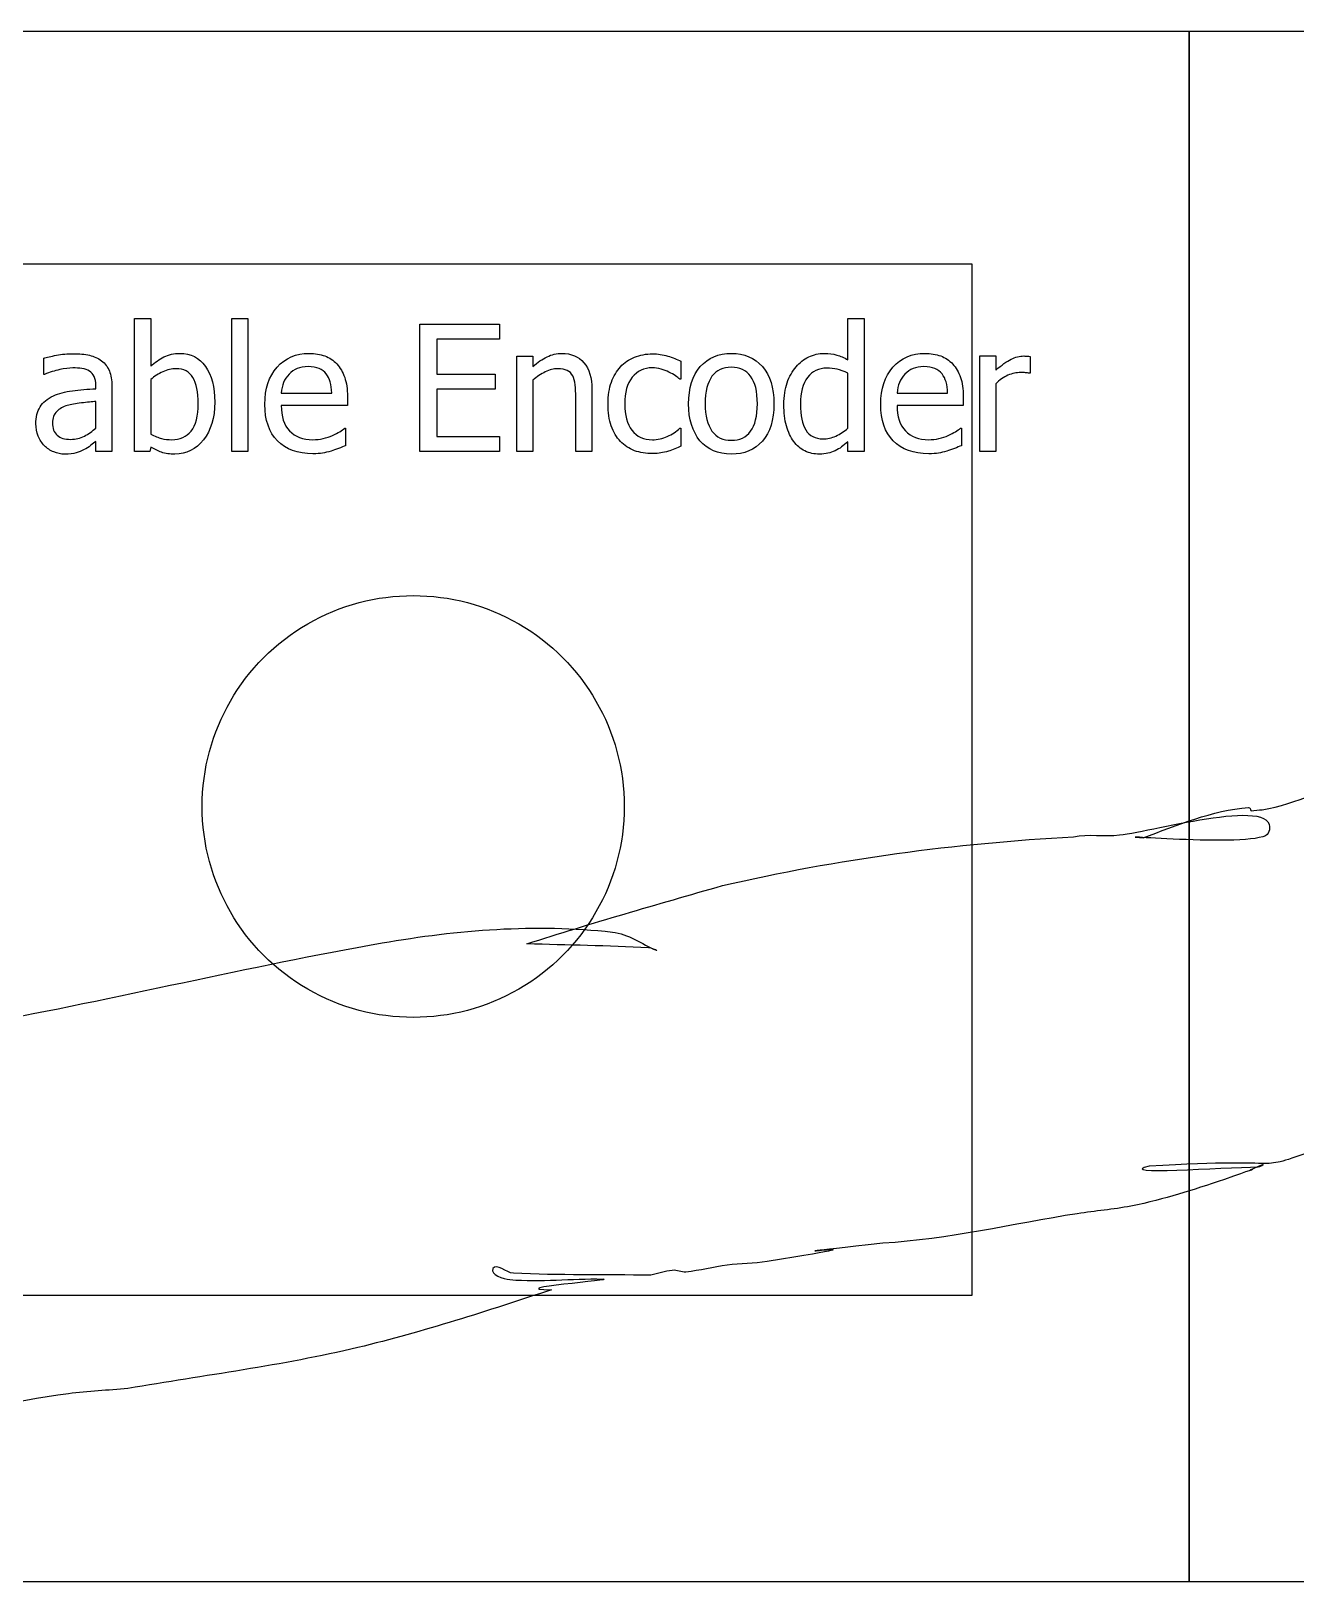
# Model space of a CAD drawing. Extents: x 0 to 339, y 0 to 211.
# Drawn here: x 71.43 to 91.81, y 149 to 174 of the extents above; entities that cross this region are included whole.
import ezdxf

# ---------------------------------------------------------------- set-up
doc = ezdxf.new("R2010")
doc.units = 0
doc.layers.add('Layer_1', color=7, linetype='CONTINUOUS')

msp = doc.modelspace()

# ---------------------------------------------------------------- linework, layer by layer
at = {"layer": 'Layer_1', "color": 6}
for p, q in [((65.086994, 174.000581), (90.086994, 174.000581)), ((90.086994, 174.000581), (90.086994, 149.000581)), ((90.086994, 174.000581), (115.086994, 174.000581)), ((90.086994, 149.000581), (90.086994, 174.000581)), ((73.0985, 167.222431), (73.0985, 169.366651)), ((73.0985, 169.366651), (73.357571, 169.366651)), ((73.357571, 169.366651), (73.357571, 168.600461)), ((74.66395, 167.222421), (74.66395, 169.366641)), ((74.66395, 169.366641), (74.923021, 169.366641)), ((74.923021, 169.366641), (74.923021, 167.222421)), ((77.694254, 167.222421), (77.694254, 169.274311)), ((77.694254, 169.274311), (78.977207, 169.274311)), ((78.977207, 169.274311), (78.977207, 169.031781)), ((84.591336, 168.699571), (84.591336, 169.366541)), ((84.591336, 169.366541), (84.850407, 169.366541)), ((84.850407, 169.366541), (84.850401, 167.222421)), ((78.977207, 169.031781), (77.967105, 169.031781)), ((77.967105, 169.031781), (77.967105, 168.469541)), ((79.25557, 167.222311), (79.25557, 168.761571)), ((79.25557, 168.761571), (79.514641, 168.761571)), ((79.514641, 168.761571), (79.514641, 168.590701)), ((86.713509, 167.222991), (86.713509, 168.762251)), ((86.713509, 168.762251), (86.97258, 168.762251)), ((86.97258, 168.762251), (86.97258, 168.533501)), ((87.529316, 168.753291), (87.529305, 168.483321)), ((71.633647, 168.465261), (71.633647, 168.728471)), ((81.898637, 168.678951), (81.898637, 168.388181)), ((71.648805, 168.465261), (71.633647, 168.465261)), ((72.475627, 168.235291), (72.475627, 168.284891)), ((72.73332, 168.275101), (72.73332, 167.222281)), ((73.357571, 168.382731), (73.357571, 167.500791)), ((77.967105, 168.469541), (78.908305, 168.469541)), ((78.908305, 168.469541), (78.908305, 168.227001)), ((79.514654, 168.371591), (79.514654, 167.222311)), ((81.898637, 168.388181), (81.883477, 168.388181)), ((84.59133, 167.597241), (84.59133, 168.484701)), ((86.97258, 168.315771), (86.97258, 167.222991)), ((87.529305, 168.483321), (87.515525, 168.483321)), ((72.475627, 167.601381), (72.475627, 168.028571)), ((74.389721, 168.017571), (74.389721, 168.017571)), ((75.460456, 168.163561), (76.274876, 168.163611)), ((76.527056, 168.105781), (76.527056, 167.965221)), ((78.908305, 168.227001), (77.967105, 168.227001)), ((77.967105, 168.227001), (77.967105, 167.464951)), ((80.206415, 167.222421), (80.206415, 168.098851)), ((80.465486, 168.221361), (80.465486, 167.222421)), ((85.382327, 168.163561), (86.196744, 168.163611)), ((86.448928, 168.105781), (86.448928, 167.965221)), ((74.122382, 167.996881), (74.122381, 167.996871)), ((76.527056, 167.965221), (75.460456, 167.965221)), ((83.131988, 167.991361), (83.131988, 167.991361)), ((83.399327, 167.991361), (83.399327, 167.991361)), ((86.448928, 167.965221), (85.382327, 167.965221)), ((72.475627, 167.601471), (72.475627, 167.601381)), ((76.482959, 167.598621), (76.498117, 167.598621)), ((76.498117, 167.598621), (76.498117, 167.316121)), ((81.883475, 167.599921), (81.898635, 167.599921)), ((81.898635, 167.599921), (81.898635, 167.309151)), ((84.591334, 167.597281), (84.59133, 167.597241)), ((86.404834, 167.598621), (86.419994, 167.598621)), ((86.419994, 167.598621), (86.419994, 167.316121)), ((72.475627, 167.222281), (72.475627, 167.386401)), ((73.357571, 167.294131), (73.341035, 167.222431)), ((77.967105, 167.464951), (78.977207, 167.464951)), ((78.977207, 167.464951), (78.977207, 167.222421)), ((84.59133, 167.222421), (84.59133, 167.379511)), ((72.73332, 167.222281), (72.475627, 167.222281)), ((73.341035, 167.222431), (73.0985, 167.222431)), ((74.923021, 167.222421), (74.66395, 167.222421)), ((75.971707, 167.186621), (75.971707, 167.186591)), ((78.977207, 167.222421), (77.694254, 167.222421)), ((79.514654, 167.222311), (79.25557, 167.222311)), ((80.465486, 167.222421), (80.206415, 167.222421)), ((81.443886, 167.187951), (81.443893, 167.187961)), ((84.850401, 167.222421), (84.59133, 167.222421)), ((85.893584, 167.186621), (85.893576, 167.186591)), ((86.97258, 167.222991), (86.713509, 167.222991)), ((90.086994, 149.000581), (65.086994, 149.000581)), ((115.086994, 149.000581), (90.086994, 149.000581))]:
    msp.add_line(p, q, dxfattribs=at)
at = {"layer": 'Layer_1', "color": 3}
for p, q in [((68.444667, 170.250141), (86.587524, 170.250141)), ((86.587524, 170.250141), (86.587524, 153.619188)), ((86.587524, 153.619188), (68.444667, 153.619188))]:
    msp.add_line(p, q, dxfattribs=at)
at = {"layer": 'Layer_1', "color": 1}
msp.add_line((80.986994, 161.500581), (80.986994, 161.500581), dxfattribs=at)
at = {"layer": 'Layer_1', "color": 6}
for points in [[(71.633647, 168.728471), (71.681419, 168.742271), (71.749861, 168.757438), (71.838974, 168.773971)], [(71.838974, 168.773971), (71.928087, 168.790504), (72.016281, 168.798771), (72.103557, 168.798771)], [(72.103557, 168.798771), (72.209207, 168.798771), (72.29832, 168.790504), (72.370896, 168.773971)], [(72.370896, 168.773971), (72.443473, 168.757438), (72.5087, 168.727571), (72.566578, 168.684371)], [(73.569788, 168.746531), (73.64604, 168.785131), (73.732397, 168.804431), (73.828859, 168.804431)], [(73.828859, 168.804431), (74.002492, 168.804431), (74.139377, 168.734611), (74.239514, 168.594971)], [(75.39431, 168.581161), (75.525683, 168.729988), (75.697478, 168.804401), (75.909696, 168.804401)], [(75.909696, 168.804401), (76.00524, 168.804401), (76.089759, 168.790634), (76.163255, 168.763101)], [(76.163255, 168.763101), (76.23675, 168.735568), (76.301058, 168.692391), (76.35618, 168.633571)], [(79.743395, 168.749171), (79.818728, 168.785904), (79.898194, 168.804271), (79.981795, 168.804271)], [(79.981795, 168.804271), (80.13338, 168.804271), (80.251891, 168.754204), (80.337329, 168.654071)], [(81.151741, 168.742351), (81.242691, 168.779084), (81.340072, 168.797451), (81.443885, 168.797451)], [(81.443885, 168.797451), (81.528404, 168.797451), (81.609708, 168.785518), (81.687797, 168.761651)], [(81.687797, 168.761651), (81.766804, 168.737784), (81.837084, 168.710218), (81.898637, 168.678951)], [(82.212837, 168.590811), (82.339616, 168.733204), (82.506359, 168.804401), (82.713065, 168.804401)], [(82.713065, 168.804401), (82.920689, 168.804401), (83.086972, 168.733204), (83.211914, 168.590811)], [(83.958817, 168.746471), (84.038743, 168.785071), (84.122344, 168.804371), (84.20962, 168.804371)], [(84.20962, 168.804371), (84.28679, 168.804371), (84.353854, 168.795638), (84.410813, 168.778171)], [(84.410813, 168.778171), (84.467773, 168.761638), (84.527947, 168.735438), (84.591336, 168.699571)], [(85.316178, 168.581161), (85.447551, 168.729988), (85.619347, 168.804401), (85.831564, 168.804401)], [(85.831564, 168.804401), (85.927108, 168.804401), (86.011628, 168.790634), (86.085123, 168.763101)], [(86.085123, 168.763101), (86.158618, 168.735568), (86.222927, 168.692391), (86.278048, 168.633571)], [(87.219249, 168.709891), (87.289988, 168.744824), (87.358431, 168.762291), (87.424576, 168.762291)], [(87.424576, 168.762291), (87.451216, 168.762291), (87.470969, 168.761291), (87.483836, 168.759291)], [(87.483836, 168.759291), (87.497616, 168.758624), (87.512776, 168.756624), (87.529316, 168.753291)], [(71.891339, 168.542461), (71.810494, 168.524994), (71.729649, 168.499261), (71.648805, 168.465261)], [(72.102179, 168.570061), (72.042464, 168.570061), (71.972184, 168.560861), (71.891339, 168.542461)], [(72.249629, 168.559061), (72.201857, 168.566394), (72.152707, 168.570061), (72.102179, 168.570061)], [(72.370896, 168.517761), (72.337823, 168.538894), (72.297401, 168.552661), (72.249629, 168.559061)], [(72.448066, 168.430961), (72.429692, 168.468628), (72.403969, 168.497561), (72.370896, 168.517761)], [(72.566578, 168.684371), (72.622618, 168.642104), (72.664418, 168.587444), (72.691979, 168.520391)], [(72.691979, 168.520391), (72.71954, 168.453324), (72.73332, 168.371561), (72.73332, 168.275101)], [(73.357571, 168.600461), (73.422798, 168.659261), (73.493537, 168.707951), (73.569788, 168.746531)], [(73.553252, 168.508131), (73.481594, 168.475064), (73.416367, 168.433264), (73.357571, 168.382731)], [(73.768226, 168.557731), (73.697487, 168.557731), (73.625829, 168.541198), (73.553252, 168.508131)], [(74.038321, 168.414421), (73.982281, 168.509961), (73.89225, 168.557731), (73.768226, 168.557731)], [(74.239514, 168.594971), (74.339652, 168.456251), (74.389721, 168.263784), (74.389721, 168.017571)], [(75.197251, 167.983091), (75.197251, 168.233898), (75.262937, 168.433254), (75.39431, 168.581161)], [(75.718148, 168.559091), (75.670376, 168.538891), (75.626738, 168.509024), (75.587235, 168.469491)], [(75.894537, 168.590791), (75.825635, 168.590791), (75.766839, 168.580224), (75.718148, 168.559091)], [(76.069548, 168.560491), (76.022694, 168.580691), (75.964357, 168.590791), (75.894537, 168.590791)], [(76.186681, 168.472291), (76.156364, 168.510891), (76.11732, 168.540291), (76.069548, 168.560491)], [(76.35618, 168.633571), (76.411301, 168.574771), (76.453561, 168.502651), (76.482959, 168.417211)], [(79.514641, 168.590701), (79.591811, 168.659601), (79.668062, 168.712424), (79.743395, 168.749171)], [(79.714469, 168.505261), (79.646486, 168.471261), (79.579881, 168.426704), (79.514654, 168.371591)], [(79.914285, 168.557661), (79.849978, 168.557661), (79.783373, 168.540194), (79.714469, 168.505261)], [(80.068625, 168.528761), (80.030958, 168.548028), (79.979512, 168.557661), (79.914285, 168.557661)], [(80.156815, 168.443361), (80.135682, 168.481961), (80.106285, 168.510428), (80.068625, 168.528761)], [(80.337329, 168.654071), (80.422767, 168.554851), (80.465486, 168.410614), (80.465486, 168.221361)], [(80.779671, 168.339961), (80.816418, 168.438261), (80.865108, 168.520944), (80.925743, 168.588011)], [(80.925743, 168.588011), (80.986376, 168.655078), (81.061709, 168.706524), (81.151741, 168.742351)], [(81.439747, 168.572781), (81.305618, 168.572781), (81.197672, 168.521794), (81.115909, 168.419821)], [(81.580307, 168.552081), (81.531614, 168.565881), (81.48476, 168.572781), (81.439747, 168.572781)], [(81.707087, 168.503881), (81.67126, 168.522281), (81.629, 168.538348), (81.580307, 168.552081)], [(81.811817, 168.441881), (81.783337, 168.462081), (81.748427, 168.482748), (81.707087, 168.503881)], [(82.024046, 167.991361), (82.024046, 168.248594), (82.086976, 168.448411), (82.212837, 168.590811)], [(82.713065, 168.581161), (82.578017, 168.581161), (82.473745, 168.532471), (82.40025, 168.435091)], [(83.023123, 168.435091), (82.950546, 168.532471), (82.847194, 168.581161), (82.713065, 168.581161)], [(83.211914, 168.590811), (83.336856, 168.449331), (83.399327, 168.249514), (83.399327, 167.991361)], [(83.611552, 168.330311), (83.646459, 168.429531), (83.69469, 168.515888), (83.756246, 168.589381)], [(83.756246, 168.589381), (83.812286, 168.656441), (83.87981, 168.708804), (83.958817, 168.746471)], [(84.252333, 168.567401), (84.119123, 168.567401), (84.014852, 168.517331), (83.939519, 168.417191)], [(84.417698, 168.549501), (84.367171, 168.561434), (84.31205, 168.567401), (84.252333, 168.567401)], [(84.59133, 168.484701), (84.527023, 168.515901), (84.469146, 168.537501), (84.417698, 168.549501)], [(85.119119, 167.983091), (85.119119, 168.233898), (85.184805, 168.433254), (85.316178, 168.581161)], [(85.640011, 168.559091), (85.592238, 168.538891), (85.5486, 168.509024), (85.509097, 168.469491)], [(85.8164, 168.590791), (85.747498, 168.590791), (85.688702, 168.580224), (85.640011, 168.559091)], [(85.99141, 168.560491), (85.944557, 168.580691), (85.88622, 168.590791), (85.8164, 168.590791)], [(86.108544, 168.472291), (86.078224, 168.510891), (86.039179, 168.540291), (85.99141, 168.560491)], [(86.278048, 168.633571), (86.333168, 168.574771), (86.375428, 168.502651), (86.404828, 168.417211)], [(86.97258, 168.533501), (87.067205, 168.617101), (87.149428, 168.675898), (87.219249, 168.709891)], [(72.475627, 168.284891), (72.475627, 168.345558), (72.46644, 168.394248), (72.448066, 168.430961)], [(74.122381, 167.996871), (74.122381, 168.180611), (74.094361, 168.319794), (74.038321, 168.414421)], [(75.499041, 168.334441), (75.478829, 168.285774), (75.465968, 168.228814), (75.460456, 168.163561)], [(75.587235, 168.469491), (75.548649, 168.429091), (75.519251, 168.384074), (75.499041, 168.334441)], [(76.250071, 168.344141), (76.235371, 168.394674), (76.214241, 168.437391), (76.186681, 168.472291)], [(76.274876, 168.163611), (76.273036, 168.233438), (76.264767, 168.293614), (76.250071, 168.344141)], [(76.482959, 168.417211), (76.512357, 168.332691), (76.527056, 168.228881), (76.527056, 168.105781)], [(80.195395, 168.295911), (80.188995, 168.357444), (80.176135, 168.406594), (80.156815, 168.443361)], [(80.206415, 168.098851), (80.206415, 168.169591), (80.202742, 168.235278), (80.195395, 168.295911)], [(80.725931, 167.989941), (80.725931, 168.124988), (80.743844, 168.241661), (80.779671, 168.339961)], [(81.115909, 168.419821), (81.035064, 168.318768), (80.994641, 168.175451), (80.994641, 167.989871)], [(81.883477, 168.388181), (81.865104, 168.403781), (81.841217, 168.421681), (81.811817, 168.441881)], [(82.40025, 168.435091), (82.327673, 168.338624), (82.291385, 168.190714), (82.291385, 167.991361)], [(83.131988, 167.991361), (83.131988, 168.190714), (83.0957, 168.338624), (83.023123, 168.435091)], [(83.559182, 167.980291), (83.559182, 168.115338), (83.576639, 168.232011), (83.611552, 168.330311)], [(83.939519, 168.417191), (83.864186, 168.317978), (83.82652, 168.174204), (83.82652, 167.985871)], [(85.420907, 168.334441), (85.400694, 168.285774), (85.387834, 168.228814), (85.382327, 168.163561)], [(85.509097, 168.469491), (85.47051, 168.429091), (85.441114, 168.384074), (85.420907, 168.334441)], [(86.171934, 168.344141), (86.157234, 168.394674), (86.136104, 168.437391), (86.108544, 168.472291)], [(86.196744, 168.163611), (86.194877, 168.233438), (86.186607, 168.293614), (86.171934, 168.344141)], [(86.404828, 168.417211), (86.434228, 168.332691), (86.448928, 168.228881), (86.448928, 168.105781)], [(87.168261, 168.450821), (87.09936, 168.420488), (87.034133, 168.375471), (86.97258, 168.315771)], [(87.376345, 168.496321), (87.306524, 168.496321), (87.237163, 168.481154), (87.168261, 168.450821)], [(87.453515, 168.493321), (87.432388, 168.495321), (87.406665, 168.496321), (87.376345, 168.496321)], [(87.515525, 168.483321), (87.496232, 168.488654), (87.475562, 168.491988), (87.453515, 168.493321)], [(71.575769, 167.940441), (71.620785, 168.015774), (71.691983, 168.075491), (71.789365, 168.119591)], [(71.789365, 168.119591), (71.875722, 168.159058), (71.977696, 168.186158), (72.095289, 168.200891)], [(72.241361, 168.005171), (72.147654, 167.995971), (72.071862, 167.982638), (72.013984, 167.965171)], [(72.095289, 168.200891), (72.212881, 168.216491), (72.339661, 168.227958), (72.475627, 168.235291)], [(72.475627, 168.028571), (72.414075, 168.023238), (72.335986, 168.015438), (72.241361, 168.005171)], [(74.389721, 168.017571), (74.389721, 167.765851), (74.328628, 167.563281), (74.206442, 167.409861)], [(71.508245, 167.668971), (71.508245, 167.775538), (71.530753, 167.866028), (71.575769, 167.940441)], [(71.843108, 167.867371), (71.798092, 167.824171), (71.775584, 167.763538), (71.775584, 167.685471)], [(72.013984, 167.965171), (71.945083, 167.944038), (71.888124, 167.911438), (71.843108, 167.867371)], [(74.009383, 167.553151), (74.084715, 167.646858), (74.122382, 167.794768), (74.122382, 167.996881)], [(75.399822, 167.393291), (75.264774, 167.532018), (75.197251, 167.728618), (75.197251, 167.983091)], [(75.460456, 167.965221), (75.460456, 167.786074), (75.505472, 167.649188), (75.595503, 167.554561)], [(80.778301, 167.634411), (80.743388, 167.735464), (80.725931, 167.853974), (80.725931, 167.989941)], [(80.994641, 167.989871), (80.994641, 167.807971), (81.033686, 167.666034), (81.111775, 167.564061)], [(82.207325, 167.397431), (82.085139, 167.543498), (82.024046, 167.741474), (82.024046, 167.991361)], [(82.291385, 167.991361), (82.291385, 167.798434), (82.327673, 167.651904), (82.40025, 167.551771)], [(83.021745, 167.549011), (83.09524, 167.647311), (83.131988, 167.794761), (83.131988, 167.991361)], [(83.399327, 167.991361), (83.399327, 167.732288), (83.336856, 167.532014), (83.211914, 167.390541)], [(83.600522, 167.635781), (83.572962, 167.735914), (83.559182, 167.850751), (83.559182, 167.980291)], [(83.82652, 167.985871), (83.82652, 167.804884), (83.85546, 167.666161), (83.91334, 167.569701)], [(85.32169, 167.393291), (85.186643, 167.532018), (85.119119, 167.728618), (85.119119, 167.983091)], [(85.382327, 167.965221), (85.382327, 167.786074), (85.427343, 167.649188), (85.517375, 167.554561)], [(71.545452, 167.471911), (71.520647, 167.534378), (71.508245, 167.600064), (71.508245, 167.668971)], [(71.775584, 167.685471), (71.775584, 167.597271), (71.800388, 167.530664), (71.849998, 167.485651)], [(72.289592, 167.470551), (72.355738, 167.506351), (72.417749, 167.549991), (72.475627, 167.601471)], [(73.357571, 167.500791), (73.422798, 167.468658), (73.480676, 167.445691), (73.531204, 167.431891)], [(73.697946, 167.412591), (73.830238, 167.412591), (73.93405, 167.459444), (74.009383, 167.553151)], [(75.595503, 167.554561), (75.685535, 167.459934), (75.810018, 167.412621), (75.968951, 167.412621)], [(76.284522, 167.481521), (76.331375, 167.502654), (76.370879, 167.522854), (76.403033, 167.542121)], [(76.403033, 167.542121), (76.435187, 167.562321), (76.461829, 167.581154), (76.482959, 167.598621)], [(80.925751, 167.384981), (80.862358, 167.451114), (80.813208, 167.534258), (80.778301, 167.634411)], [(81.111775, 167.564061), (81.190782, 167.463001), (81.300106, 167.412471), (81.439747, 167.412471)], [(81.680904, 167.464871), (81.757155, 167.499804), (81.824679, 167.544821), (81.883475, 167.599921)], [(82.40025, 167.551771), (82.473745, 167.452551), (82.578017, 167.402941), (82.713065, 167.402941)], [(82.713065, 167.402941), (82.846275, 167.402941), (82.949168, 167.451631), (83.021745, 167.549011)], [(83.717655, 167.384971), (83.667128, 167.452958), (83.628084, 167.536561), (83.600522, 167.635781)], [(83.91334, 167.569701), (83.97122, 167.474154), (84.064008, 167.426381), (84.191703, 167.426381)], [(84.397031, 167.471881), (84.465933, 167.503148), (84.530701, 167.544948), (84.591334, 167.597281)], [(85.517375, 167.554561), (85.607406, 167.459934), (85.731889, 167.412621), (85.890823, 167.412621)], [(86.206393, 167.481521), (86.253246, 167.502654), (86.29275, 167.522854), (86.324904, 167.542121)], [(86.324904, 167.542121), (86.357057, 167.562321), (86.383701, 167.581154), (86.404834, 167.598621)], [(71.644671, 167.316191), (71.603329, 167.358458), (71.570256, 167.410364), (71.545452, 167.471911)], [(71.794877, 167.215601), (71.737918, 167.239468), (71.687849, 167.272998), (71.644671, 167.316191)], [(71.849998, 167.485651), (71.899607, 167.440651), (71.972184, 167.418151), (72.067728, 167.418151)], [(72.067728, 167.418151), (72.149491, 167.418151), (72.223446, 167.435618), (72.289592, 167.470551)], [(72.288214, 167.254201), (72.242279, 167.230334), (72.197723, 167.211968), (72.154544, 167.199101)], [(72.390189, 167.320301), (72.355279, 167.292701), (72.321287, 167.270668), (72.288214, 167.254201)], [(72.475627, 167.386401), (72.454497, 167.370801), (72.426017, 167.348768), (72.390189, 167.320301)], [(73.532581, 167.211431), (73.473785, 167.231631), (73.415449, 167.259198), (73.357571, 167.294131)], [(73.531204, 167.431891), (73.581732, 167.419024), (73.637312, 167.412591), (73.697946, 167.412591)], [(74.206442, 167.409861), (74.084256, 167.256441), (73.931293, 167.179731), (73.747555, 167.179731)], [(75.971707, 167.186591), (75.726417, 167.186591), (75.535788, 167.255491), (75.399822, 167.393291)], [(75.968951, 167.412621), (76.02591, 167.412621), (76.081491, 167.419054), (76.135694, 167.431921)], [(76.135694, 167.431921), (76.190815, 167.444788), (76.240425, 167.461321), (76.284522, 167.481521)], [(76.385118, 167.270621), (76.340102, 167.253154), (76.29968, 167.239388), (76.263851, 167.229321)], [(76.498117, 167.316121), (76.4678, 167.304188), (76.430134, 167.289021), (76.385118, 167.270621)], [(81.153127, 167.236161), (81.064932, 167.269228), (80.98914, 167.318834), (80.925751, 167.384981)], [(81.439747, 167.412471), (81.524267, 167.412471), (81.604653, 167.429938), (81.680904, 167.464871)], [(81.802175, 167.265051), (81.763588, 167.248518), (81.728678, 167.236118), (81.697444, 167.227851)], [(81.898635, 167.309151), (81.872915, 167.297218), (81.840762, 167.282518), (81.802175, 167.265051)], [(82.713065, 167.179701), (82.49901, 167.179701), (82.33043, 167.252278), (82.207325, 167.397431)], [(83.211914, 167.390541), (83.086972, 167.249981), (82.920689, 167.179701), (82.713065, 167.179701)], [(83.898178, 167.232011), (83.827439, 167.266944), (83.767264, 167.317931), (83.717655, 167.384971)], [(84.191703, 167.426381), (84.259686, 167.426381), (84.328129, 167.441548), (84.397031, 167.471881)], [(84.486599, 167.295411), (84.457199, 167.273344), (84.422748, 167.253144), (84.383247, 167.234811)], [(84.59133, 167.379511), (84.55091, 167.345511), (84.516, 167.317478), (84.486599, 167.295411)], [(85.893576, 167.186591), (85.648285, 167.186591), (85.457657, 167.255491), (85.32169, 167.393291)], [(85.890823, 167.412621), (85.947783, 167.412621), (86.003364, 167.419054), (86.057565, 167.431921)], [(86.057565, 167.431921), (86.112685, 167.444788), (86.162294, 167.461321), (86.206393, 167.481521)], [(86.306995, 167.270621), (86.261982, 167.253154), (86.221559, 167.239388), (86.185728, 167.229321)], [(86.419994, 167.316121), (86.389681, 167.304188), (86.352014, 167.289021), (86.306995, 167.270621)], [(71.9754, 167.179801), (71.91201, 167.179801), (71.851835, 167.191734), (71.794877, 167.215601)], [(72.154544, 167.199101), (72.112284, 167.186234), (72.052569, 167.179801), (71.9754, 167.179801)], [(73.747555, 167.179731), (73.663954, 167.179731), (73.592296, 167.190298), (73.532581, 167.211431)], [(76.126047, 167.197621), (76.085624, 167.190288), (76.034178, 167.186621), (75.971707, 167.186621)], [(76.263851, 167.229321), (76.213323, 167.215521), (76.167388, 167.204954), (76.126047, 167.197621)], [(81.443893, 167.187961), (81.338243, 167.187961), (81.241321, 167.204028), (81.153127, 167.236161)], [(81.578933, 167.198951), (81.544026, 167.191618), (81.499011, 167.187951), (81.443886, 167.187951)], [(81.697444, 167.227851), (81.653344, 167.214984), (81.61384, 167.205351), (81.578933, 167.198951)], [(84.131066, 167.179611), (84.047465, 167.179611), (83.969835, 167.197078), (83.898178, 167.232011)], [(84.26887, 167.194811), (84.229363, 167.184678), (84.183429, 167.179611), (84.131066, 167.179611)], [(84.383247, 167.234811), (84.3465, 167.217344), (84.308375, 167.204011), (84.26887, 167.194811)], [(86.047924, 167.197621), (86.007504, 167.190288), (85.956057, 167.186621), (85.893584, 167.186621)], [(86.185728, 167.229321), (86.135201, 167.215521), (86.089267, 167.204954), (86.047924, 167.197621)]]:
    msp.add_open_spline(points, degree=3, dxfattribs=at)
at = {"layer": 'Layer_1', "color": 1}
for points in [[(75.886994, 164.445067), (76.938958, 165.052419), (78.23503, 165.052419), (79.286994, 164.445067)], [(74.186994, 161.500581), (74.186994, 162.715284), (74.83503, 163.837716), (75.886994, 164.445067)], [(79.286994, 164.445067), (80.338958, 163.837716), (80.986994, 162.715284), (80.986994, 161.500581)], [(75.886994, 158.556095), (74.83503, 159.163446), (74.186994, 160.285878), (74.186994, 161.500581)], [(80.986994, 161.500581), (80.986994, 160.285878), (80.338958, 159.163446), (79.286994, 158.556095)], [(79.286994, 158.556095), (78.23503, 157.948743), (76.938958, 157.948743), (75.886994, 158.556095)]]:
    msp.add_open_spline(points, degree=3, dxfattribs=at)
at = {"layer": 'Layer_1', "color": 3}
for points in [[(91.2667, 161.449131), (91.82102, 161.532731), (92.33349, 161.851591), (92.90018, 161.878761)], [(88.96559, 161.042011), (89.53951, 161.103311), (91.6181, 161.706451), (91.36332, 161.069211)], [(89.34492, 160.996611), (89.89537, 161.195671), (90.45456, 161.438121), (91.04575, 161.486531)], [(91.04575, 161.486531), (91.06835, 161.488531), (91.07285, 161.450231), (91.08635, 161.432031)], [(91.08635, 161.432031), (91.14645, 161.438031), (91.20658, 161.443431), (91.2667, 161.449131)], [(82.56806, 160.224821), (84.42786, 160.658231), (86.32038, 160.908701), (88.22505, 161.011711)], [(88.22505, 161.011711), (88.46956, 161.061811), (88.71994, 161.015711), (88.96559, 161.042011)], [(91.36332, 161.069211), (91.26632, 160.826541), (88.61162, 161.061211), (89.34492, 160.996611)], [(79.41734, 159.286611), (80.45484, 159.619311), (81.51638, 159.923911), (82.56806, 160.224821)], [(77.08546, 159.300731), (78.30806, 159.514891), (79.55271, 159.613951), (80.79625, 159.476921)], [(70.65818, 158.009661), (72.80797, 158.401011), (74.93343, 158.923681), (77.08546, 159.300731)], [(81.37622, 159.224611), (80.72374, 159.257011), (80.0703, 159.265911), (79.41734, 159.286611)], [(80.79625, 159.476921), (81.05039, 159.448921), (81.27028, 159.284991), (81.50474, 159.183011)], [(81.50474, 159.183011), (81.54604, 159.165011), (81.42114, 159.222411), (81.37622, 159.224611)], [(92.13567, 155.964691), (91.0382, 155.587861), (91.90104, 155.847851), (89.44481, 155.704051)], [(91.27999, 155.729951), (90.72941, 155.503361), (91.55049, 155.810851), (90.65544, 155.487611)], [(89.44481, 155.704051), (88.87882, 155.556321), (90.6147, 155.682251), (91.19959, 155.690551)], [(91.19959, 155.690551), (91.22949, 155.691081), (91.30763, 155.741351), (91.27999, 155.729951)], [(90.65544, 155.487611), (90.11657, 155.314281), (89.72274, 155.173631), (89.1513, 155.059641)], [(89.1513, 155.059641), (88.86585, 155.002741), (88.57422, 154.982541), (88.28671, 154.937091)], [(88.28671, 154.937091), (87.24257, 154.772131), (86.21021, 154.522971), (85.15179, 154.460771)], [(85.15179, 154.460771), (82.46043, 154.152241), (85.93331, 154.577991), (83.29115, 154.165901)], [(78.87212, 154.051401), (78.82062, 153.955901), (79.0381, 153.885881), (79.14614, 153.875541)], [(79.20021, 153.975701), (79.08807, 153.980701), (78.92542, 154.150141), (78.87212, 154.051401)], [(81.76134, 154.023801), (81.64278, 154.013201), (81.52902, 153.971801), (81.41287, 153.945901)], [(81.98114, 153.996501), (81.90764, 153.989501), (81.83487, 154.030401), (81.76134, 154.023801)], [(82.64571, 154.108901), (82.4229, 154.080101), (82.20477, 154.018001), (81.98114, 153.996501)], [(83.29115, 154.165901), (83.07775, 154.132601), (82.85991, 154.136601), (82.64571, 154.108901)], [(80.63591, 153.882541), (80.91462, 153.873541), (78.9759, 153.727371), (79.81713, 153.711031)], [(79.14614, 153.875541), (79.64047, 153.828141), (80.13955, 153.897941), (80.63591, 153.882541)], [(81.41287, 153.945901), (80.67531, 153.955901), (79.9372, 153.945111), (79.20021, 153.975701)], [(79.81713, 153.711031), (78.78877, 153.373961), (77.74927, 153.031581), (76.69629, 152.779741)], [(76.69629, 152.779741), (75.47573, 152.487831), (74.22421, 152.332971), (72.98941, 152.118431)], [(72.0324, 152.034331), (71.11379, 151.916621), (70.21138, 151.678151), (69.28746, 151.594801)], [(72.98941, 152.118431), (72.67041, 152.090431), (72.35004, 152.075031), (72.0324, 152.034331)]]:
    msp.add_open_spline(points, degree=3, dxfattribs=at)

doc.saveas('drawing.dxf')
